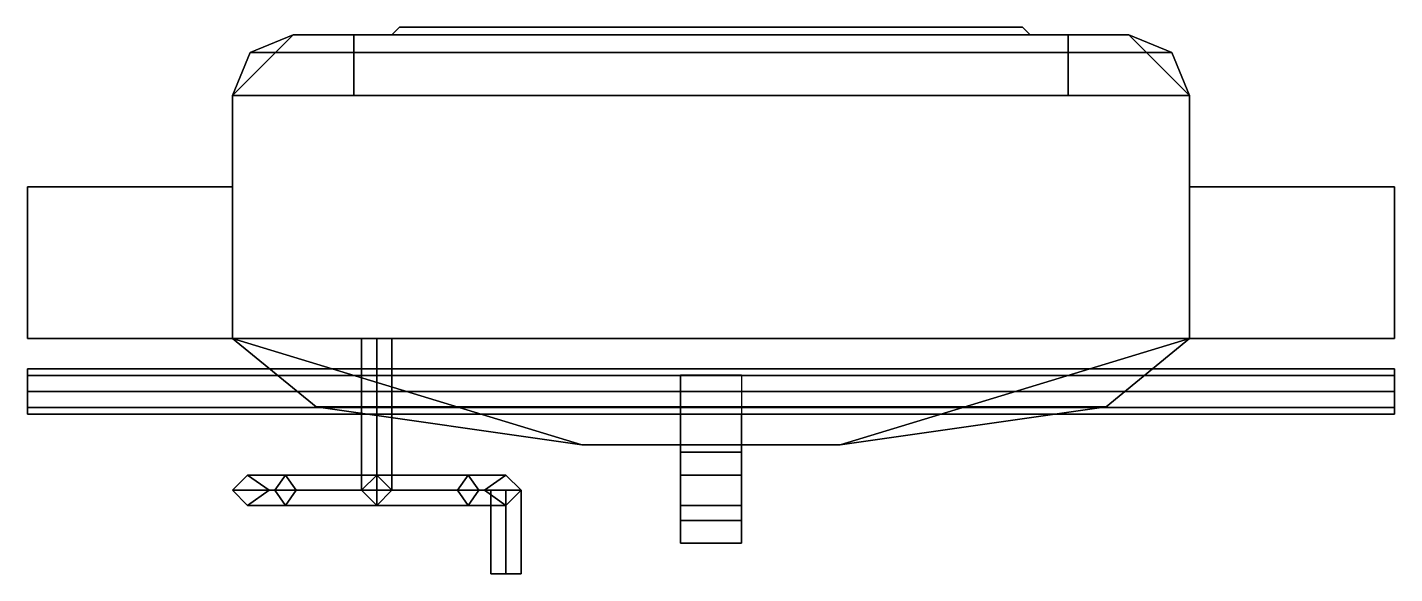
# Model space of a CAD drawing. Extents: x -0.9 to 0.9, y -0.41 to 0.31.
import ezdxf

# ---------------------------------------------------------------- set-up
doc = ezdxf.new("R2010")
doc.units = 0
doc.layers.get('0').update_dxf_attribs({"linetype": 'CONTINUOUS'})

msp = doc.modelspace()

# ---------------------------------------------------------------- linework, layer by layer
for points in [[(-0.41, 0.31, 0.69), (-0.42, 0.3, 0.68), (-0.42, 0.3, 0.89), (-0.41, 0.31, 0.88)], [(0.41, 0.31, 0.69), (0.42, 0.3, 0.68), (-0.42, 0.3, 0.68), (-0.41, 0.31, 0.69)], [(-0.41, 0.31, 0.88), (-0.42, 0.3, 0.89), (0.42, 0.3, 0.89), (0.41, 0.31, 0.88)], [(0.41, 0.31, 0.88), (0.41, 0.31, 0.69), (-0.41, 0.31, 0.69), (-0.41, 0.31, 0.88)], [(0.42, 0.3, 0.89), (0.42, 0.3, 0.68), (0.41, 0.31, 0.69), (0.41, 0.31, 0.88)], [(-0.63, 0.22, 0.89), (-0.6066, 0.2766, 0.89), (-0.6066, 0.2766, 0.89), (-0.55, 0.3, 0.89)], [(-0.47, 0.22, 0.89), (-0.63, 0.22, 0.89), (-0.55, 0.3, 0.89), (-0.47, 0.3, 0.89)], [(-0.6066, 0.2766, 0.68), (-0.63, 0.22, 0.68), (-0.55, 0.3, 0.68), (-0.6066, 0.2766, 0.68)], [(-0.63, 0.22, 0.68), (-0.47, 0.22, 0.68), (-0.47, 0.3, 0.68), (-0.55, 0.3, 0.68)], [(0.55, 0.3, 0.6), (0.6066, 0.2766, 0.6), (-0.6066, 0.2766, 0.6), (-0.55, 0.3, 0.6)], [(0.6066, 0.2766, 0.97), (0.55, 0.3, 0.97), (-0.55, 0.3, 0.97), (-0.6066, 0.2766, 0.97)], [(-0.6066, 0.2766, 0.97), (-0.55, 0.3, 0.97), (-0.55, 0.3, 0.89), (-0.6066, 0.2766, 0.89)], [(-0.6066, 0.2766, 0.68), (-0.55, 0.3, 0.68), (-0.55, 0.3, 0.6), (-0.6066, 0.2766, 0.6)], [(0.42, 0.3, 0.68), (0.55, 0.3, 0.6), (-0.55, 0.3, 0.6), (-0.42, 0.3, 0.68)], [(0.55, 0.3, 0.97), (0.42, 0.3, 0.89), (-0.42, 0.3, 0.89), (-0.55, 0.3, 0.97)], [(-0.55, 0.3, 0.97), (-0.47, 0.3, 0.89), (-0.47, 0.3, 0.89), (-0.55, 0.3, 0.89)], [(-0.55, 0.3, 0.68), (-0.47, 0.3, 0.68), (-0.47, 0.3, 0.68), (-0.55, 0.3, 0.6)], [(-0.55, 0.3, 0.97), (-0.42, 0.3, 0.89), (-0.42, 0.3, 0.89), (-0.47, 0.3, 0.89)], [(-0.47, 0.3, 0.68), (-0.42, 0.3, 0.68), (-0.42, 0.3, 0.68), (-0.55, 0.3, 0.6)], [(-0.47, 0.22, 0.68), (-0.47, 0.22, 0.89), (-0.47, 0.3, 0.89), (-0.47, 0.3, 0.68)], [(-0.47, 0.3, 0.68), (-0.47, 0.3, 0.89), (-0.42, 0.3, 0.89), (-0.42, 0.3, 0.68)], [(0.42, 0.3, 0.68), (0.42, 0.3, 0.89), (0.47, 0.3, 0.89), (0.47, 0.3, 0.68)], [(0.55, 0.3, 0.6), (0.42, 0.3, 0.68), (0.42, 0.3, 0.68), (0.47, 0.3, 0.68)], [(0.47, 0.3, 0.89), (0.42, 0.3, 0.89), (0.42, 0.3, 0.89), (0.55, 0.3, 0.97)], [(0.47, 0.22, 0.89), (0.47, 0.22, 0.68), (0.47, 0.3, 0.68), (0.47, 0.3, 0.89)], [(0.47, 0.22, 0.68), (0.63, 0.22, 0.68), (0.55, 0.3, 0.68), (0.47, 0.3, 0.68)], [(0.63, 0.22, 0.89), (0.47, 0.22, 0.89), (0.47, 0.3, 0.89), (0.55, 0.3, 0.89)], [(0.55, 0.3, 0.6), (0.47, 0.3, 0.68), (0.47, 0.3, 0.68), (0.55, 0.3, 0.68)], [(0.55, 0.3, 0.89), (0.47, 0.3, 0.89), (0.47, 0.3, 0.89), (0.55, 0.3, 0.97)], [(0.6066, 0.2766, 0.89), (0.55, 0.3, 0.89), (0.55, 0.3, 0.97), (0.6066, 0.2766, 0.97)], [(0.6066, 0.2766, 0.6), (0.55, 0.3, 0.6), (0.55, 0.3, 0.68), (0.6066, 0.2766, 0.68)], [(0.63, 0.22, 0.68), (0.6066, 0.2766, 0.68), (0.6066, 0.2766, 0.68), (0.55, 0.3, 0.68)], [(0.6066, 0.2766, 0.89), (0.63, 0.22, 0.89), (0.55, 0.3, 0.89), (0.6066, 0.2766, 0.89)], [(0.6066, 0.2766, 0.6), (0.63, 0.22, 0.6), (-0.63, 0.22, 0.6), (-0.6066, 0.2766, 0.6)], [(0.63, 0.22, 0.97), (0.6066, 0.2766, 0.97), (-0.6066, 0.2766, 0.97), (-0.63, 0.22, 0.97)], [(-0.63, 0.22, 0.97), (-0.6066, 0.2766, 0.97), (-0.6066, 0.2766, 0.89), (-0.63, 0.22, 0.89)], [(-0.63, 0.22, 0.68), (-0.6066, 0.2766, 0.68), (-0.6066, 0.2766, 0.6), (-0.63, 0.22, 0.6)], [(0.63, 0.22, 0.89), (0.6066, 0.2766, 0.89), (0.6066, 0.2766, 0.97), (0.63, 0.22, 0.97)], [(0.63, 0.22, 0.6), (0.6066, 0.2766, 0.6), (0.6066, 0.2766, 0.68), (0.63, 0.22, 0.68)], [(-0.63, 0.22, 0.97), (-0.63, -0.1, 0.97), (0.63, -0.1, 0.97), (0.63, 0.22, 0.97)], [(0.63, 0.22, 0.6), (0.63, -0.1, 0.6), (-0.63, -0.1, 0.6), (-0.63, 0.22, 0.6)], [(-0.63, 0.1, 0.92), (-0.63, 0.1, 0.97), (-0.63, 0.22, 0.97), (-0.63, 0.22, 0.89)], [(-0.63, 0.1, 0.65), (-0.63, 0.1, 0.92), (-0.63, 0.22, 0.89), (-0.63, 0.22, 0.68)], [(-0.63, 0.22, 0.68), (-0.63, 0.22, 0.89), (-0.47, 0.22, 0.89), (-0.47, 0.22, 0.68)], [(-0.63, 0.1, 0.6), (-0.63, 0.1, 0.65), (-0.63, 0.22, 0.68), (-0.63, 0.22, 0.6)], [(0.63, 0.22, 0.89), (0.63, 0.22, 0.68), (0.47, 0.22, 0.68), (0.47, 0.22, 0.89)], [(0.63, 0.1, 0.92), (0.63, 0.1, 0.65), (0.63, 0.22, 0.68), (0.63, 0.22, 0.89)], [(0.63, 0.1, 0.97), (0.63, 0.1, 0.92), (0.63, 0.22, 0.89), (0.63, 0.22, 0.97)], [(0.63, 0.1, 0.65), (0.63, 0.1, 0.6), (0.63, 0.22, 0.6), (0.63, 0.22, 0.68)], [(-0.63, 0.1, 0.97), (-0.63, 0.1, 0.92), (-0.9, 0.1, 0.85), (-0.9, 0.1, 0.9)], [(-0.63, 0.1, 0.92), (-0.63, -0.1, 0.92), (-0.9, -0.1, 0.85), (-0.9, 0.1, 0.85)], [(-0.9, 0.1, 0.9), (-0.9, -0.1, 0.9), (-0.63, -0.1, 0.97), (-0.63, 0.1, 0.97)], [(-0.63, 0.1, 0.65), (-0.63, 0.1, 0.6), (-0.9, 0.1, 0.44), (-0.9, 0.1, 0.49)], [(-0.63, 0.1, 0.6), (-0.63, -0.1, 0.6), (-0.9, -0.1, 0.44), (-0.9, 0.1, 0.44)], [(-0.9, 0.1, 0.49), (-0.9, -0.1, 0.49), (-0.63, -0.1, 0.65), (-0.63, 0.1, 0.65)], [(-0.63, -0.1, 0.92), (-0.63, 0.1, 0.92), (-0.63, 0.1, 0.65), (-0.63, -0.1, 0.65)], [(0.63, -0.1, 0.6), (0.63, 0.1, 0.6), (0.9, 0.1, 0.44), (0.9, -0.1, 0.44)], [(0.9, -0.1, 0.49), (0.9, 0.1, 0.49), (0.63, 0.1, 0.65), (0.63, -0.1, 0.65)], [(0.9, -0.1, 0.9), (0.9, 0.1, 0.9), (0.63, 0.1, 0.97), (0.63, -0.1, 0.97)], [(0.63, -0.1, 0.92), (0.63, 0.1, 0.92), (0.9, 0.1, 0.85), (0.9, -0.1, 0.85)], [(0.9, 0.1, 0.49), (0.9, 0.1, 0.44), (0.63, 0.1, 0.6), (0.63, 0.1, 0.65)], [(0.9, 0.1, 0.9), (0.9, 0.1, 0.85), (0.63, 0.1, 0.92), (0.63, 0.1, 0.97)], [(0.63, -0.1, 0.65), (0.63, 0.1, 0.65), (0.63, 0.1, 0.92), (0.63, -0.1, 0.92)], [(-0.9, -0.1, 0.9), (-0.9, -0.1, 0.85), (-0.63, -0.1, 0.92), (-0.63, -0.1, 0.97)], [(-0.9, -0.1, 0.49), (-0.9, -0.1, 0.44), (-0.63, -0.1, 0.6), (-0.63, -0.1, 0.65)], [(-0.17, -0.24, 0.95), (-0.63, -0.1, 0.6), (0.63, -0.1, 0.6), (0.17, -0.24, 0.95)], [(-0.52, -0.19, 0.95), (-0.63, -0.1, 0.6), (-0.63, -0.1, 0.6), (-0.17, -0.24, 0.95)], [(-0.63, -0.1, 0.95), (-0.63, -0.1, 0.6), (-0.63, -0.1, 0.6), (-0.52, -0.19, 0.95)], [(-0.63, -0.1, 0.97), (-0.63, -0.1, 0.95), (-0.52, -0.19, 0.95), (-0.52, -0.19, 0.97)], [(-0.63, -0.1, 0.97), (-0.52, -0.19, 0.97), (0.52, -0.19, 0.97), (0.63, -0.1, 0.97)], [(-0.46, -0.3, 0.79), (-0.44, -0.3, 0.81), (-0.44, -0.1, 0.81), (-0.46, -0.1, 0.79)], [(-0.44, -0.3, 0.77), (-0.46, -0.3, 0.79), (-0.46, -0.1, 0.79), (-0.44, -0.1, 0.77)], [(-0.44, -0.3, 0.81), (-0.42, -0.3, 0.79), (-0.42, -0.1, 0.79), (-0.44, -0.1, 0.81)], [(-0.42, -0.3, 0.79), (-0.44, -0.3, 0.77), (-0.44, -0.1, 0.77), (-0.42, -0.1, 0.79)], [(0.17, -0.24, 0.95), (0.63, -0.1, 0.6), (0.63, -0.1, 0.6), (0.52, -0.19, 0.95)], [(0.52, -0.19, 0.95), (0.63, -0.1, 0.6), (0.63, -0.1, 0.6), (0.63, -0.1, 0.95)], [(0.52, -0.19, 0.97), (0.52, -0.19, 0.95), (0.63, -0.1, 0.95), (0.63, -0.1, 0.97)], [(0.63, -0.1, 0.65), (0.63, -0.1, 0.6), (0.9, -0.1, 0.44), (0.9, -0.1, 0.49)], [(0.63, -0.1, 0.97), (0.63, -0.1, 0.92), (0.9, -0.1, 0.85), (0.9, -0.1, 0.9)], [(0.9, -0.1488, 0.7112), (0.9, -0.14, 0.69), (-0.9, -0.14, 0.69), (-0.9, -0.1488, 0.7112)], [(0.9, -0.14, 0.69), (0.9, -0.1488, 0.6688), (-0.9, -0.1488, 0.6688), (-0.9, -0.14, 0.69)], [(0.9, -0.17, 0.72), (0.9, -0.1488, 0.7112), (-0.9, -0.1488, 0.7112), (-0.9, -0.17, 0.72)], [(0.9, -0.1488, 0.6688), (0.9, -0.17, 0.66), (-0.9, -0.17, 0.66), (-0.9, -0.1488, 0.6688)], [(-0.04, -0.2, 0.85), (-0.04, -0.148, 0.72), (-0.04, -0.2, 0.72), (-0.04, -0.2, 0.85)], [(0.04, -0.148, 0.72), (0.04, -0.2, 0.72), (-0.04, -0.2, 0.72), (-0.04, -0.148, 0.72)], [(0.9, -0.1912, 0.7112), (0.9, -0.17, 0.72), (-0.9, -0.17, 0.72), (-0.9, -0.1912, 0.7112)], [(0.9, -0.17, 0.66), (0.9, -0.1912, 0.6688), (-0.9, -0.1912, 0.6688), (-0.9, -0.17, 0.66)], [(0.9, -0.2, 0.69), (0.9, -0.1912, 0.7112), (-0.9, -0.1912, 0.7112), (-0.9, -0.2, 0.69)], [(0.9, -0.1912, 0.6688), (0.9, -0.2, 0.69), (-0.9, -0.2, 0.69), (-0.9, -0.1912, 0.6688)], [(-0.52, -0.19, 0.97), (-0.52, -0.19, 0.95), (-0.17, -0.24, 0.95), (-0.17, -0.24, 0.97)], [(-0.52, -0.19, 0.97), (-0.17, -0.24, 0.97), (0.17, -0.24, 0.97), (0.52, -0.19, 0.97)], [(0.17, -0.24, 0.97), (0.17, -0.24, 0.95), (0.52, -0.19, 0.95), (0.52, -0.19, 0.97)], [(0.04, -0.25, 0.87), (0.04, -0.2, 0.85), (-0.04, -0.2, 0.85), (-0.04, -0.25, 0.87)], [(-0.04, -0.25, 0.87), (-0.04, -0.2, 0.85), (-0.04, -0.25, 0.8), (-0.04, -0.28, 0.82)], [(0.04, -0.2, 0.72), (0.04, -0.28, 0.67), (-0.04, -0.28, 0.67), (-0.04, -0.2, 0.72)], [(-0.04, -0.2, 0.72), (-0.04, -0.28, 0.67), (-0.04, -0.28, 0.73), (-0.04, -0.25, 0.78)], [(-0.04, -0.2, 0.85), (-0.04, -0.2, 0.72), (-0.04, -0.25, 0.78), (-0.04, -0.25, 0.8)], [(0.04, -0.25, 0.8), (0.04, -0.2, 0.85), (0.04, -0.25, 0.87), (0.04, -0.28, 0.82)], [(0.04, -0.28, 0.73), (0.04, -0.28, 0.67), (0.04, -0.2, 0.72), (0.04, -0.25, 0.78)], [(0.04, -0.25, 0.78), (0.04, -0.2, 0.72), (0.04, -0.2, 0.85), (0.04, -0.25, 0.8)], [(-0.17, -0.24, 0.97), (-0.17, -0.24, 0.95), (0.17, -0.24, 0.95), (0.17, -0.24, 0.97)], [(-0.04, -0.25, 0.8), (-0.04, -0.25, 0.78), (0.04, -0.25, 0.78), (0.04, -0.25, 0.8)], [(-0.04, -0.28, 0.82), (-0.04, -0.25, 0.8), (0.04, -0.25, 0.8), (0.04, -0.28, 0.82)], [(0.04, -0.28, 0.82), (0.04, -0.25, 0.87), (-0.04, -0.25, 0.87), (-0.04, -0.28, 0.82)], [(-0.04, -0.25, 0.78), (-0.04, -0.28, 0.73), (0.04, -0.28, 0.73), (0.04, -0.25, 0.78)], [(-0.63, -0.3, 0.79), (-0.61, -0.28, 0.79), (-0.5602, -0.28, 0.6698), (-0.5744, -0.3, 0.6556)], [(-0.5744, -0.3, 0.9244), (-0.5602, -0.28, 0.9102), (-0.61, -0.28, 0.79), (-0.63, -0.3, 0.79)], [(-0.61, -0.28, 0.79), (-0.5817, -0.3, 0.77), (-0.5461, -0.3, 0.6839), (-0.5602, -0.28, 0.6698)], [(-0.5602, -0.28, 0.9102), (-0.5461, -0.3, 0.8961), (-0.5817, -0.3, 0.81), (-0.61, -0.28, 0.79)], [(-0.5817, -0.3, 0.77), (-0.61, -0.28, 0.79), (-0.27, -0.28, 0.79), (-0.2983, -0.3, 0.77)], [(-0.61, -0.28, 0.79), (-0.5817, -0.3, 0.81), (-0.2983, -0.3, 0.81), (-0.27, -0.28, 0.79)], [(-0.5744, -0.3, 0.6556), (-0.5602, -0.28, 0.6698), (-0.44, -0.28, 0.62), (-0.44, -0.3, 0.6)], [(-0.44, -0.3, 0.98), (-0.44, -0.28, 0.96), (-0.5602, -0.28, 0.9102), (-0.5744, -0.3, 0.9244)], [(-0.5602, -0.28, 0.6698), (-0.5461, -0.3, 0.6839), (-0.46, -0.3, 0.6483), (-0.44, -0.28, 0.62)], [(-0.44, -0.28, 0.96), (-0.46, -0.3, 0.9317), (-0.5461, -0.3, 0.8961), (-0.5602, -0.28, 0.9102)], [(-0.44, -0.28, 0.62), (-0.46, -0.3, 0.6483), (-0.46, -0.3, 0.9317), (-0.44, -0.28, 0.96)], [(-0.44, -0.3, 0.6), (-0.44, -0.28, 0.62), (-0.3198, -0.28, 0.6698), (-0.3056, -0.3, 0.6556)], [(-0.44, -0.28, 0.62), (-0.42, -0.3, 0.6483), (-0.3339, -0.3, 0.6839), (-0.3198, -0.28, 0.6698)], [(-0.3056, -0.3, 0.9244), (-0.3198, -0.28, 0.9102), (-0.44, -0.28, 0.96), (-0.44, -0.3, 0.98)], [(-0.3198, -0.28, 0.9102), (-0.3339, -0.3, 0.8961), (-0.42, -0.3, 0.9317), (-0.44, -0.28, 0.96)], [(-0.42, -0.3, 0.6483), (-0.44, -0.28, 0.62), (-0.44, -0.28, 0.96), (-0.42, -0.3, 0.9317)], [(-0.3198, -0.28, 0.6698), (-0.3339, -0.3, 0.6839), (-0.2983, -0.3, 0.77), (-0.27, -0.28, 0.79)], [(-0.27, -0.28, 0.79), (-0.2983, -0.3, 0.81), (-0.3339, -0.3, 0.8961), (-0.3198, -0.28, 0.9102)], [(-0.3056, -0.3, 0.6556), (-0.3198, -0.28, 0.6698), (-0.27, -0.28, 0.79), (-0.25, -0.3, 0.79)], [(-0.25, -0.3, 0.79), (-0.27, -0.28, 0.79), (-0.3198, -0.28, 0.9102), (-0.3056, -0.3, 0.9244)], [(-0.04, -0.28, 0.67), (-0.04, -0.32, 0.67), (-0.04, -0.32, 0.73), (-0.04, -0.28, 0.73)], [(0.04, -0.28, 0.67), (0.04, -0.32, 0.67), (-0.04, -0.32, 0.67), (-0.04, -0.28, 0.67)], [(-0.04, -0.28, 0.73), (-0.04, -0.32, 0.73), (0.04, -0.32, 0.73), (0.04, -0.28, 0.73)], [(0.04, -0.32, 0.73), (0.04, -0.32, 0.67), (0.04, -0.28, 0.67), (0.04, -0.28, 0.73)], [(-0.61, -0.32, 0.79), (-0.63, -0.3, 0.79), (-0.5744, -0.3, 0.6556), (-0.5602, -0.32, 0.6698)], [(-0.5602, -0.32, 0.9102), (-0.5744, -0.3, 0.9244), (-0.63, -0.3, 0.79), (-0.61, -0.32, 0.79)], [(-0.5817, -0.3, 0.77), (-0.61, -0.32, 0.79), (-0.5602, -0.32, 0.6698), (-0.5461, -0.3, 0.6839)], [(-0.5461, -0.3, 0.8961), (-0.5602, -0.32, 0.9102), (-0.61, -0.32, 0.79), (-0.5817, -0.3, 0.81)], [(-0.5817, -0.3, 0.81), (-0.61, -0.32, 0.79), (-0.27, -0.32, 0.79), (-0.2983, -0.3, 0.81)], [(-0.61, -0.32, 0.79), (-0.5817, -0.3, 0.77), (-0.2983, -0.3, 0.77), (-0.27, -0.32, 0.79)], [(-0.5602, -0.32, 0.6698), (-0.5744, -0.3, 0.6556), (-0.44, -0.3, 0.6), (-0.44, -0.32, 0.62)], [(-0.44, -0.32, 0.96), (-0.44, -0.3, 0.98), (-0.5744, -0.3, 0.9244), (-0.5602, -0.32, 0.9102)], [(-0.5461, -0.3, 0.6839), (-0.5602, -0.32, 0.6698), (-0.44, -0.32, 0.62), (-0.46, -0.3, 0.6483)], [(-0.46, -0.3, 0.9317), (-0.44, -0.32, 0.96), (-0.5602, -0.32, 0.9102), (-0.5461, -0.3, 0.8961)], [(-0.46, -0.3, 0.6483), (-0.44, -0.32, 0.62), (-0.44, -0.32, 0.96), (-0.46, -0.3, 0.9317)], [(-0.42, -0.3, 0.6483), (-0.44, -0.32, 0.62), (-0.3198, -0.32, 0.6698), (-0.3339, -0.3, 0.6839)], [(-0.44, -0.32, 0.62), (-0.44, -0.3, 0.6), (-0.3056, -0.3, 0.6556), (-0.3198, -0.32, 0.6698)], [(-0.3339, -0.3, 0.8961), (-0.3198, -0.32, 0.9102), (-0.44, -0.32, 0.96), (-0.42, -0.3, 0.9317)], [(-0.3198, -0.32, 0.9102), (-0.3056, -0.3, 0.9244), (-0.44, -0.3, 0.98), (-0.44, -0.32, 0.96)], [(-0.44, -0.32, 0.62), (-0.42, -0.3, 0.6483), (-0.42, -0.3, 0.9317), (-0.44, -0.32, 0.96)], [(-0.3339, -0.3, 0.6839), (-0.3198, -0.32, 0.6698), (-0.27, -0.32, 0.79), (-0.2983, -0.3, 0.77)], [(-0.2983, -0.3, 0.81), (-0.27, -0.32, 0.79), (-0.3198, -0.32, 0.9102), (-0.3339, -0.3, 0.8961)], [(-0.3198, -0.32, 0.6698), (-0.3056, -0.3, 0.6556), (-0.25, -0.3, 0.79), (-0.27, -0.32, 0.79)], [(-0.27, -0.32, 0.79), (-0.25, -0.3, 0.79), (-0.3056, -0.3, 0.9244), (-0.3198, -0.32, 0.9102)], [(-0.29, -0.41, 0.79), (-0.27, -0.41, 0.81), (-0.27, -0.3, 0.81), (-0.29, -0.3, 0.79)], [(-0.27, -0.41, 0.77), (-0.29, -0.41, 0.79), (-0.29, -0.3, 0.79), (-0.27, -0.3, 0.77)], [(-0.27, -0.41, 0.81), (-0.25, -0.41, 0.79), (-0.25, -0.3, 0.79), (-0.27, -0.3, 0.81)], [(-0.25, -0.41, 0.79), (-0.27, -0.41, 0.77), (-0.27, -0.3, 0.77), (-0.25, -0.3, 0.79)], [(0.04, -0.32, 0.67), (0.04, -0.37, 0.74), (-0.04, -0.37, 0.74), (-0.04, -0.32, 0.67)], [(-0.04, -0.32, 0.67), (-0.04, -0.37, 0.74), (-0.04, -0.34, 0.76), (-0.04, -0.32, 0.73)], [(-0.04, -0.32, 0.73), (-0.04, -0.34, 0.76), (0.04, -0.34, 0.76), (0.04, -0.32, 0.73)], [(0.04, -0.34, 0.76), (0.04, -0.37, 0.74), (0.04, -0.32, 0.67), (0.04, -0.32, 0.73)], [(-0.04, -0.34, 0.76), (-0.04, -0.34, 0.82), (0.04, -0.34, 0.82), (0.04, -0.34, 0.76)], [(-0.04, -0.37, 0.74), (-0.04, -0.37, 0.81), (-0.04, -0.34, 0.82), (-0.04, -0.34, 0.76)], [(-0.04, -0.34, 0.82), (-0.04, -0.37, 0.81), (0.04, -0.37, 0.81), (0.04, -0.34, 0.82)], [(0.04, -0.34, 0.82), (0.04, -0.37, 0.81), (0.04, -0.37, 0.74), (0.04, -0.34, 0.76)], [(0.04, -0.37, 0.74), (0.04, -0.37, 0.81), (-0.04, -0.37, 0.81), (-0.04, -0.37, 0.74)], [(-0.27, -0.41, 0.77), (-0.25, -0.41, 0.79), (-0.27, -0.41, 0.81), (-0.29, -0.41, 0.79)]]:
    msp.add_3dface(points)

doc.saveas('drawing.dxf')
